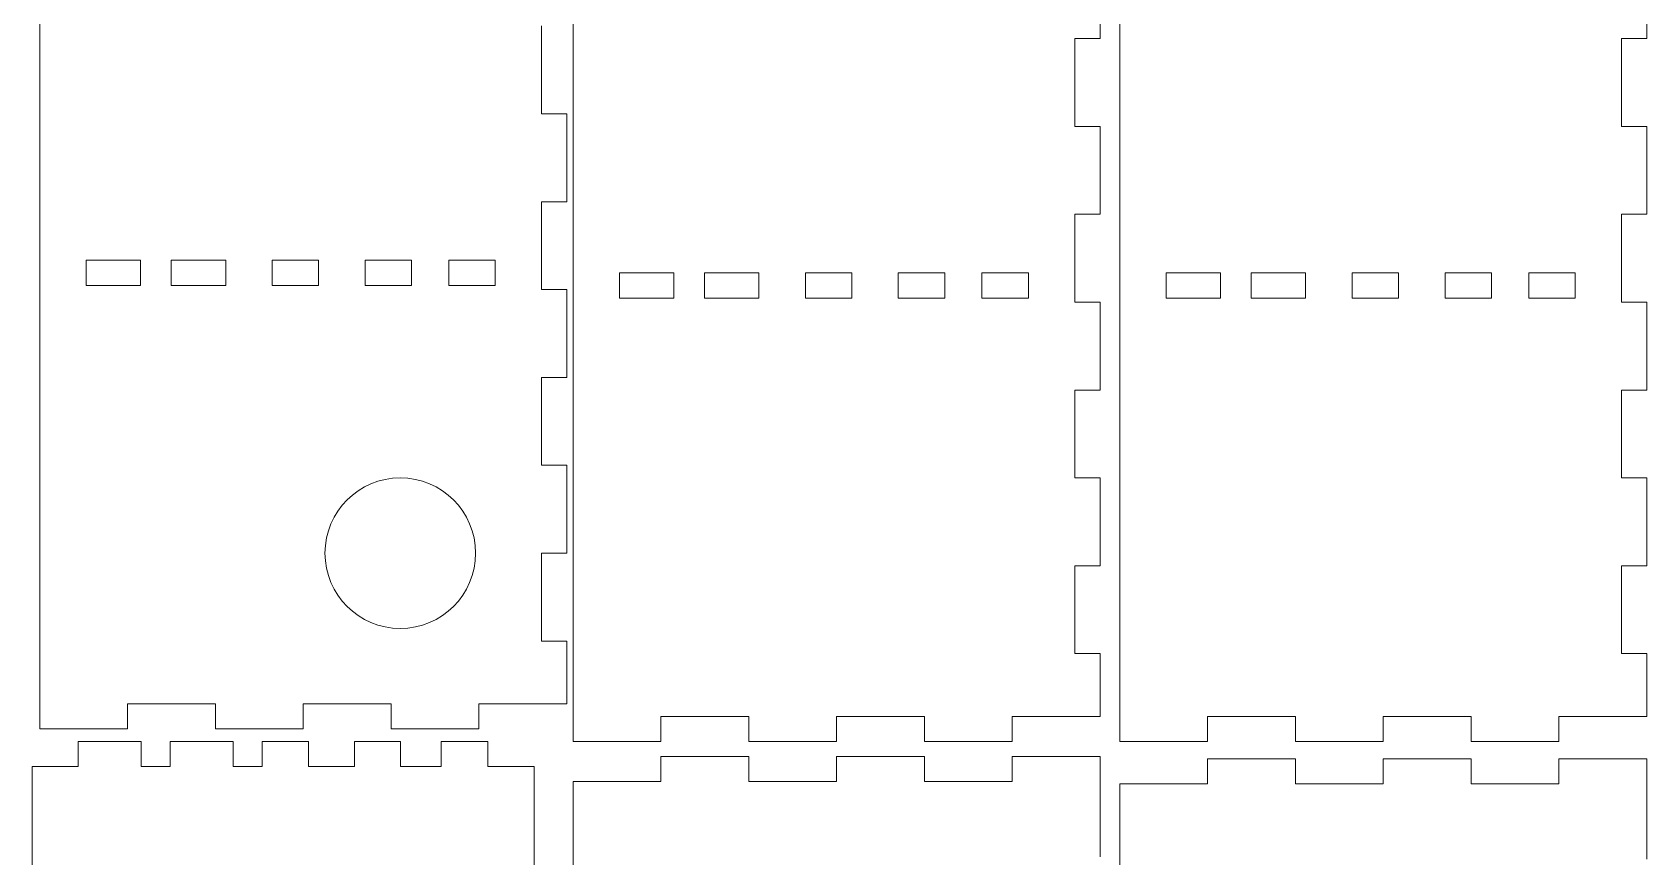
# Model space of a CAD drawing. Header units: inches. Extents: x 5 to 605, y -424 to -26.
# Drawn here: x 269 to 462, y -222.6 to -124.1 of the extents above; entities that cross this region are included whole.
import ezdxf

# ---------------------------------------------------------------- set-up
doc = ezdxf.new("R2010")
doc.units = ezdxf.units.IN
doc.header["$MEASUREMENT"] = 0
doc.layers.add('Layer 1', color=7, linetype='Continuous')

# ---------------------------------------------------------------- blocks, each defined once
blk = doc.blocks.new('block 493')
at = {"layer": 'Layer 1', "lineweight": 0}
blk.add_lwpolyline([(459.03, -145.82), (462.03, -145.82)], dxfattribs=at)
blk = doc.blocks.new('block 494')
at = {"layer": 'Layer 1', "lineweight": 0}
blk.add_lwpolyline([(459.03, -156.32), (462.03, -156.32)], dxfattribs=at)
blk = doc.blocks.new('block 495')
at = {"layer": 'Layer 1', "lineweight": 0}
blk.add_lwpolyline([(459.03, -166.82), (462.03, -166.82)], dxfattribs=at)
blk = doc.blocks.new('block 496')
at = {"layer": 'Layer 1', "lineweight": 0}
blk.add_lwpolyline([(459.03, -177.32), (462.03, -177.32)], dxfattribs=at)
blk = doc.blocks.new('block 497')
at = {"layer": 'Layer 1', "lineweight": 0}
blk.add_lwpolyline([(459.03, -187.82), (462.03, -187.82)], dxfattribs=at)
blk = doc.blocks.new('block 498')
at = {"layer": 'Layer 1', "lineweight": 0}
blk.add_lwpolyline([(459.03, -198.32), (462.03, -198.32)], dxfattribs=at)
blk = doc.blocks.new('block 503')
at = {"layer": 'Layer 1', "lineweight": 0}
blk.add_lwpolyline([(459.03, -124.82), (462.03, -124.82)], dxfattribs=at)
blk = doc.blocks.new('block 504')
at = {"layer": 'Layer 1', "lineweight": 0}
blk.add_lwpolyline([(459.03, -135.32), (462.03, -135.32)], dxfattribs=at)
blk = doc.blocks.new('block 515')
at = {"layer": 'Layer 1', "lineweight": 0}
blk.add_lwpolyline([(441.03, -208.82), (451.53, -208.82)], dxfattribs=at)
blk = doc.blocks.new('block 516')
at = {"layer": 'Layer 1', "lineweight": 0}
blk.add_lwpolyline([(409.53, -205.82), (420.03, -205.82)], dxfattribs=at)
blk = doc.blocks.new('block 517')
at = {"layer": 'Layer 1', "lineweight": 0}
blk.add_lwpolyline([(420.03, -208.82), (430.53, -208.82)], dxfattribs=at)
blk = doc.blocks.new('block 518')
at = {"layer": 'Layer 1', "lineweight": 0}
blk.add_lwpolyline([(430.53, -205.82), (441.03, -205.82)], dxfattribs=at)
blk = doc.blocks.new('block 519')
at = {"layer": 'Layer 1', "lineweight": 0}
blk.add_lwpolyline([(399.03, -208.82), (409.53, -208.82)], dxfattribs=at)
blk = doc.blocks.new('block 520')
at = {"layer": 'Layer 1', "lineweight": 0}
blk.add_lwpolyline([(451.53, -205.82), (462.03, -205.82)], dxfattribs=at)
blk = doc.blocks.new('block 521')
at = {"layer": 'Layer 1', "lineweight": 0}
blk.add_lwpolyline([(393.67, -145.82), (396.67, -145.82)], dxfattribs=at)
blk = doc.blocks.new('block 522')
at = {"layer": 'Layer 1', "lineweight": 0}
blk.add_lwpolyline([(393.67, -156.32), (396.67, -156.32)], dxfattribs=at)
blk = doc.blocks.new('block 523')
at = {"layer": 'Layer 1', "lineweight": 0}
blk.add_lwpolyline([(393.67, -166.82), (396.67, -166.82)], dxfattribs=at)
blk = doc.blocks.new('block 524')
at = {"layer": 'Layer 1', "lineweight": 0}
blk.add_lwpolyline([(393.67, -177.32), (396.67, -177.32)], dxfattribs=at)
blk = doc.blocks.new('block 525')
at = {"layer": 'Layer 1', "lineweight": 0}
blk.add_lwpolyline([(393.67, -187.82), (396.67, -187.82)], dxfattribs=at)
blk = doc.blocks.new('block 526')
at = {"layer": 'Layer 1', "lineweight": 0}
blk.add_lwpolyline([(393.67, -198.32), (396.67, -198.32)], dxfattribs=at)
blk = doc.blocks.new('block 531')
at = {"layer": 'Layer 1', "lineweight": 0}
blk.add_lwpolyline([(393.67, -124.82), (396.67, -124.82)], dxfattribs=at)
blk = doc.blocks.new('block 532')
at = {"layer": 'Layer 1', "lineweight": 0}
blk.add_lwpolyline([(393.67, -135.32), (396.67, -135.32)], dxfattribs=at)
blk = doc.blocks.new('block 543')
at = {"layer": 'Layer 1', "lineweight": 0}
blk.add_lwpolyline([(375.67, -208.82), (386.17, -208.82)], dxfattribs=at)
blk = doc.blocks.new('block 544')
at = {"layer": 'Layer 1', "lineweight": 0}
blk.add_lwpolyline([(344.17, -205.82), (354.67, -205.82)], dxfattribs=at)
blk = doc.blocks.new('block 545')
at = {"layer": 'Layer 1', "lineweight": 0}
blk.add_lwpolyline([(354.67, -208.82), (365.17, -208.82)], dxfattribs=at)
blk = doc.blocks.new('block 546')
at = {"layer": 'Layer 1', "lineweight": 0}
blk.add_lwpolyline([(365.17, -205.82), (375.67, -205.82)], dxfattribs=at)
blk = doc.blocks.new('block 547')
at = {"layer": 'Layer 1', "lineweight": 0}
blk.add_lwpolyline([(333.67, -208.82), (344.17, -208.82)], dxfattribs=at)
blk = doc.blocks.new('block 548')
at = {"layer": 'Layer 1', "lineweight": 0}
blk.add_lwpolyline([(386.17, -205.82), (396.67, -205.82)], dxfattribs=at)
blk = doc.blocks.new('block 549')
at = {"layer": 'Layer 1', "lineweight": 0}
blk.add_lwpolyline([(329.92, -144.31), (332.92, -144.31)], dxfattribs=at)
blk = doc.blocks.new('block 550')
at = {"layer": 'Layer 1', "lineweight": 0}
blk.add_lwpolyline([(329.92, -154.81), (332.92, -154.81)], dxfattribs=at)
blk = doc.blocks.new('block 551')
at = {"layer": 'Layer 1', "lineweight": 0}
blk.add_lwpolyline([(329.92, -165.31), (332.92, -165.31)], dxfattribs=at)
blk = doc.blocks.new('block 552')
at = {"layer": 'Layer 1', "lineweight": 0}
blk.add_lwpolyline([(329.92, -175.81), (332.92, -175.81)], dxfattribs=at)
blk = doc.blocks.new('block 553')
at = {"layer": 'Layer 1', "lineweight": 0}
blk.add_lwpolyline([(329.92, -186.31), (332.92, -186.31)], dxfattribs=at)
blk = doc.blocks.new('block 554')
at = {"layer": 'Layer 1', "lineweight": 0}
blk.add_lwpolyline([(329.92, -196.81), (332.92, -196.81)], dxfattribs=at)
blk = doc.blocks.new('block 560')
at = {"layer": 'Layer 1', "lineweight": 0}
blk.add_lwpolyline([(329.92, -133.81), (332.92, -133.81)], dxfattribs=at)
blk = doc.blocks.new('block 571')
at = {"layer": 'Layer 1', "lineweight": 0}
blk.add_lwpolyline([(311.92, -207.31), (322.42, -207.31)], dxfattribs=at)
blk = doc.blocks.new('block 572')
at = {"layer": 'Layer 1', "lineweight": 0}
blk.add_lwpolyline([(280.42, -204.31), (290.92, -204.31)], dxfattribs=at)
blk = doc.blocks.new('block 573')
at = {"layer": 'Layer 1', "lineweight": 0}
blk.add_lwpolyline([(290.92, -207.31), (301.42, -207.31)], dxfattribs=at)
blk = doc.blocks.new('block 574')
at = {"layer": 'Layer 1', "lineweight": 0}
blk.add_lwpolyline([(301.42, -204.31), (311.92, -204.31)], dxfattribs=at)
blk = doc.blocks.new('block 575')
at = {"layer": 'Layer 1', "lineweight": 0}
blk.add_lwpolyline([(269.92, -207.31), (280.42, -207.31)], dxfattribs=at)
blk = doc.blocks.new('block 576')
at = {"layer": 'Layer 1', "lineweight": 0}
blk.add_lwpolyline([(322.42, -204.31), (332.92, -204.31)], dxfattribs=at)
blk = doc.blocks.new('block 577')
at = {"layer": 'Layer 1', "lineweight": 0}
blk.add_open_spline([(304.02, -186.31), (304.02, -181.34), (308.04, -177.31), (313.02, -177.31), (317.99, -177.31), (322.02, -181.34), (322.02, -186.31), (322.02, -191.28), (317.99, -195.31), (313.02, -195.31), (308.04, -195.31), (304.02, -191.28), (304.02, -186.31), (304.02, -186.31), (304.02, -186.31), (304.02, -186.31)], degree=3, knots=[0, 0, 0, 0, 1, 1, 1, 2, 2, 2, 3, 3, 3, 4, 4, 4, 5, 5, 5, 5], dxfattribs=at)
blk = doc.blocks.new('block 578')
at = {"layer": 'Layer 1', "lineweight": 0}
blk.add_lwpolyline([(451.53, -210.88), (462.03, -210.88)], dxfattribs=at)
blk = doc.blocks.new('block 579')
at = {"layer": 'Layer 1', "lineweight": 0}
blk.add_lwpolyline([(386.17, -210.61), (396.67, -210.61)], dxfattribs=at)
blk = doc.blocks.new('block 912')
at = {"layer": 'Layer 1', "lineweight": 0}
blk.add_lwpolyline([(399.03, -27.82), (399.03, -208.82)], dxfattribs=at)
blk = doc.blocks.new('block 913')
at = {"layer": 'Layer 1', "lineweight": 0}
blk.add_lwpolyline([(462.03, -124.82), (462.03, -114.32)], dxfattribs=at)
blk = doc.blocks.new('block 942')
at = {"layer": 'Layer 1', "lineweight": 0}
blk.add_lwpolyline([(462.03, -205.82), (462.03, -198.32)], dxfattribs=at)
blk = doc.blocks.new('block 943')
at = {"layer": 'Layer 1', "lineweight": 0}
blk.add_lwpolyline([(459.03, -198.32), (459.03, -187.82)], dxfattribs=at)
blk = doc.blocks.new('block 944')
at = {"layer": 'Layer 1', "lineweight": 0}
blk.add_lwpolyline([(462.03, -187.82), (462.03, -177.32)], dxfattribs=at)
blk = doc.blocks.new('block 945')
at = {"layer": 'Layer 1', "lineweight": 0}
blk.add_lwpolyline([(459.03, -177.32), (459.03, -166.82)], dxfattribs=at)
blk = doc.blocks.new('block 946')
at = {"layer": 'Layer 1', "lineweight": 0}
blk.add_lwpolyline([(462.03, -166.82), (462.03, -156.32)], dxfattribs=at)
blk = doc.blocks.new('block 947')
at = {"layer": 'Layer 1', "lineweight": 0}
blk.add_lwpolyline([(459.03, -156.32), (459.03, -145.82)], dxfattribs=at)
blk = doc.blocks.new('block 948')
at = {"layer": 'Layer 1', "lineweight": 0}
blk.add_lwpolyline([(462.03, -145.82), (462.03, -135.32)], dxfattribs=at)
blk = doc.blocks.new('block 949')
at = {"layer": 'Layer 1', "lineweight": 0}
blk.add_lwpolyline([(459.03, -135.32), (459.03, -124.82)], dxfattribs=at)
blk = doc.blocks.new('block 950')
at = {"layer": 'Layer 1', "lineweight": 0}
blk.add_lwpolyline([(333.67, -27.82), (333.67, -208.82)], dxfattribs=at)
blk = doc.blocks.new('block 951')
at = {"layer": 'Layer 1', "lineweight": 0}
blk.add_lwpolyline([(396.67, -124.82), (396.67, -114.32)], dxfattribs=at)
blk = doc.blocks.new('block 980')
at = {"layer": 'Layer 1', "lineweight": 0}
blk.add_lwpolyline([(396.67, -205.82), (396.67, -198.32)], dxfattribs=at)
blk = doc.blocks.new('block 981')
at = {"layer": 'Layer 1', "lineweight": 0}
blk.add_lwpolyline([(393.67, -198.32), (393.67, -187.82)], dxfattribs=at)
blk = doc.blocks.new('block 982')
at = {"layer": 'Layer 1', "lineweight": 0}
blk.add_lwpolyline([(396.67, -187.82), (396.67, -177.32)], dxfattribs=at)
blk = doc.blocks.new('block 983')
at = {"layer": 'Layer 1', "lineweight": 0}
blk.add_lwpolyline([(393.67, -177.32), (393.67, -166.82)], dxfattribs=at)
blk = doc.blocks.new('block 984')
at = {"layer": 'Layer 1', "lineweight": 0}
blk.add_lwpolyline([(396.67, -166.82), (396.67, -156.32)], dxfattribs=at)
blk = doc.blocks.new('block 985')
at = {"layer": 'Layer 1', "lineweight": 0}
blk.add_lwpolyline([(393.67, -156.32), (393.67, -145.82)], dxfattribs=at)
blk = doc.blocks.new('block 986')
at = {"layer": 'Layer 1', "lineweight": 0}
blk.add_lwpolyline([(396.67, -145.82), (396.67, -135.32)], dxfattribs=at)
blk = doc.blocks.new('block 987')
at = {"layer": 'Layer 1', "lineweight": 0}
blk.add_lwpolyline([(393.67, -135.32), (393.67, -124.82)], dxfattribs=at)
blk = doc.blocks.new('block 988')
at = {"layer": 'Layer 1', "lineweight": 0}
blk.add_lwpolyline([(269.92, -26.31), (269.92, -207.31)], dxfattribs=at)
blk = doc.blocks.new('block 1018')
at = {"layer": 'Layer 1', "lineweight": 0}
blk.add_lwpolyline([(332.92, -204.31), (332.92, -196.81)], dxfattribs=at)
blk = doc.blocks.new('block 1019')
at = {"layer": 'Layer 1', "lineweight": 0}
blk.add_lwpolyline([(329.92, -196.81), (329.92, -186.31)], dxfattribs=at)
blk = doc.blocks.new('block 1020')
at = {"layer": 'Layer 1', "lineweight": 0}
blk.add_lwpolyline([(332.92, -186.31), (332.92, -175.81)], dxfattribs=at)
blk = doc.blocks.new('block 1021')
at = {"layer": 'Layer 1', "lineweight": 0}
blk.add_lwpolyline([(329.92, -175.81), (329.92, -165.31)], dxfattribs=at)
blk = doc.blocks.new('block 1022')
at = {"layer": 'Layer 1', "lineweight": 0}
blk.add_lwpolyline([(332.92, -165.31), (332.92, -154.81)], dxfattribs=at)
blk = doc.blocks.new('block 1023')
at = {"layer": 'Layer 1', "lineweight": 0}
blk.add_lwpolyline([(329.92, -154.81), (329.92, -144.31)], dxfattribs=at)
blk = doc.blocks.new('block 1024')
at = {"layer": 'Layer 1', "lineweight": 0}
blk.add_lwpolyline([(332.92, -144.31), (332.92, -133.81)], dxfattribs=at)
blk = doc.blocks.new('block 1025')
at = {"layer": 'Layer 1', "lineweight": 0}
blk.add_lwpolyline([(329.92, -133.81), (329.92, -123.31)], dxfattribs=at)
blk = doc.blocks.new('block 1092')
at = {"layer": 'Layer 1', "lineweight": 0}
blk.add_lwpolyline([(443.47, -155.82), (437.92, -155.82)], dxfattribs=at)
blk = doc.blocks.new('block 1093')
at = {"layer": 'Layer 1', "lineweight": 0}
blk.add_lwpolyline([(411.08, -152.82), (411.08, -155.82)], dxfattribs=at)
blk = doc.blocks.new('block 1094')
at = {"layer": 'Layer 1', "lineweight": 0}
blk.add_lwpolyline([(414.75, -152.82), (414.75, -155.82)], dxfattribs=at)
blk = doc.blocks.new('block 1095')
at = {"layer": 'Layer 1', "lineweight": 0}
blk.add_lwpolyline([(411.08, -155.82), (404.58, -155.82)], dxfattribs=at)
blk = doc.blocks.new('block 1096')
at = {"layer": 'Layer 1', "lineweight": 0}
blk.add_lwpolyline([(421.25, -155.82), (414.75, -155.82)], dxfattribs=at)
blk = doc.blocks.new('block 1097')
at = {"layer": 'Layer 1', "lineweight": 0}
blk.add_lwpolyline([(432.36, -155.82), (426.8, -155.82)], dxfattribs=at)
blk = doc.blocks.new('block 1098')
at = {"layer": 'Layer 1', "lineweight": 0}
blk.add_lwpolyline([(453.47, -155.82), (447.92, -155.82)], dxfattribs=at)
blk = doc.blocks.new('block 1106')
at = {"layer": 'Layer 1', "lineweight": 0}
blk.add_lwpolyline([(451.53, -208.82), (451.53, -205.82)], dxfattribs=at)
blk = doc.blocks.new('block 1107')
at = {"layer": 'Layer 1', "lineweight": 0}
blk.add_lwpolyline([(441.03, -208.82), (441.03, -205.82)], dxfattribs=at)
blk = doc.blocks.new('block 1108')
at = {"layer": 'Layer 1', "lineweight": 0}
blk.add_lwpolyline([(430.53, -208.82), (430.53, -205.82)], dxfattribs=at)
blk = doc.blocks.new('block 1109')
at = {"layer": 'Layer 1', "lineweight": 0}
blk.add_lwpolyline([(420.03, -208.82), (420.03, -205.82)], dxfattribs=at)
blk = doc.blocks.new('block 1110')
at = {"layer": 'Layer 1', "lineweight": 0}
blk.add_lwpolyline([(409.53, -208.82), (409.53, -205.82)], dxfattribs=at)
blk = doc.blocks.new('block 1111')
at = {"layer": 'Layer 1', "lineweight": 0}
blk.add_lwpolyline([(378.11, -155.82), (372.56, -155.82)], dxfattribs=at)
blk = doc.blocks.new('block 1112')
at = {"layer": 'Layer 1', "lineweight": 0}
blk.add_lwpolyline([(345.72, -152.82), (345.72, -155.82)], dxfattribs=at)
blk = doc.blocks.new('block 1113')
at = {"layer": 'Layer 1', "lineweight": 0}
blk.add_lwpolyline([(349.39, -152.82), (349.39, -155.82)], dxfattribs=at)
blk = doc.blocks.new('block 1114')
at = {"layer": 'Layer 1', "lineweight": 0}
blk.add_lwpolyline([(345.72, -155.82), (339.22, -155.82)], dxfattribs=at)
blk = doc.blocks.new('block 1115')
at = {"layer": 'Layer 1', "lineweight": 0}
blk.add_lwpolyline([(355.89, -155.82), (349.39, -155.82)], dxfattribs=at)
blk = doc.blocks.new('block 1116')
at = {"layer": 'Layer 1', "lineweight": 0}
blk.add_lwpolyline([(367, -155.82), (361.45, -155.82)], dxfattribs=at)
blk = doc.blocks.new('block 1117')
at = {"layer": 'Layer 1', "lineweight": 0}
blk.add_lwpolyline([(388.11, -155.82), (382.56, -155.82)], dxfattribs=at)
blk = doc.blocks.new('block 1125')
at = {"layer": 'Layer 1', "lineweight": 0}
blk.add_lwpolyline([(386.17, -208.82), (386.17, -205.82)], dxfattribs=at)
blk = doc.blocks.new('block 1126')
at = {"layer": 'Layer 1', "lineweight": 0}
blk.add_lwpolyline([(375.67, -208.82), (375.67, -205.82)], dxfattribs=at)
blk = doc.blocks.new('block 1127')
at = {"layer": 'Layer 1', "lineweight": 0}
blk.add_lwpolyline([(365.17, -208.82), (365.17, -205.82)], dxfattribs=at)
blk = doc.blocks.new('block 1128')
at = {"layer": 'Layer 1', "lineweight": 0}
blk.add_lwpolyline([(354.67, -208.82), (354.67, -205.82)], dxfattribs=at)
blk = doc.blocks.new('block 1129')
at = {"layer": 'Layer 1', "lineweight": 0}
blk.add_lwpolyline([(344.17, -208.82), (344.17, -205.82)], dxfattribs=at)
blk = doc.blocks.new('block 1130')
at = {"layer": 'Layer 1', "lineweight": 0}
blk.add_lwpolyline([(314.37, -154.31), (308.81, -154.31)], dxfattribs=at)
blk = doc.blocks.new('block 1131')
at = {"layer": 'Layer 1', "lineweight": 0}
blk.add_lwpolyline([(281.98, -151.31), (281.98, -154.31)], dxfattribs=at)
blk = doc.blocks.new('block 1132')
at = {"layer": 'Layer 1', "lineweight": 0}
blk.add_lwpolyline([(285.65, -151.31), (285.65, -154.31)], dxfattribs=at)
blk = doc.blocks.new('block 1133')
at = {"layer": 'Layer 1', "lineweight": 0}
blk.add_lwpolyline([(281.98, -154.31), (275.48, -154.31)], dxfattribs=at)
blk = doc.blocks.new('block 1134')
at = {"layer": 'Layer 1', "lineweight": 0}
blk.add_lwpolyline([(292.15, -154.31), (285.65, -154.31)], dxfattribs=at)
blk = doc.blocks.new('block 1135')
at = {"layer": 'Layer 1', "lineweight": 0}
blk.add_lwpolyline([(303.26, -154.31), (297.7, -154.31)], dxfattribs=at)
blk = doc.blocks.new('block 1136')
at = {"layer": 'Layer 1', "lineweight": 0}
blk.add_lwpolyline([(324.37, -154.31), (318.81, -154.31)], dxfattribs=at)
blk = doc.blocks.new('block 1144')
at = {"layer": 'Layer 1', "lineweight": 0}
blk.add_lwpolyline([(322.42, -207.31), (322.42, -204.31)], dxfattribs=at)
blk = doc.blocks.new('block 1145')
at = {"layer": 'Layer 1', "lineweight": 0}
blk.add_lwpolyline([(311.92, -207.31), (311.92, -204.31)], dxfattribs=at)
blk = doc.blocks.new('block 1146')
at = {"layer": 'Layer 1', "lineweight": 0}
blk.add_lwpolyline([(301.42, -207.31), (301.42, -204.31)], dxfattribs=at)
blk = doc.blocks.new('block 1147')
at = {"layer": 'Layer 1', "lineweight": 0}
blk.add_lwpolyline([(290.92, -207.31), (290.92, -204.31)], dxfattribs=at)
blk = doc.blocks.new('block 1148')
at = {"layer": 'Layer 1', "lineweight": 0}
blk.add_lwpolyline([(280.42, -207.31), (280.42, -204.31)], dxfattribs=at)
blk = doc.blocks.new('block 1149')
at = {"layer": 'Layer 1', "lineweight": 0}
blk.add_lwpolyline([(399.03, -213.88), (399.03, -348.88)], dxfattribs=at)
blk = doc.blocks.new('block 1165')
at = {"layer": 'Layer 1', "lineweight": 0}
blk.add_lwpolyline([(462.03, -210.88), (462.03, -222.88)], dxfattribs=at)
blk = doc.blocks.new('block 1180')
at = {"layer": 'Layer 1', "lineweight": 0}
blk.add_lwpolyline([(451.53, -213.88), (441.03, -213.88)], dxfattribs=at)
blk = doc.blocks.new('block 1181')
at = {"layer": 'Layer 1', "lineweight": 0}
blk.add_lwpolyline([(409.53, -213.88), (399.03, -213.88)], dxfattribs=at)
blk = doc.blocks.new('block 1182')
at = {"layer": 'Layer 1', "lineweight": 0}
blk.add_lwpolyline([(420.03, -210.88), (409.53, -210.88)], dxfattribs=at)
blk = doc.blocks.new('block 1183')
at = {"layer": 'Layer 1', "lineweight": 0}
blk.add_lwpolyline([(430.53, -213.88), (420.03, -213.88)], dxfattribs=at)
blk = doc.blocks.new('block 1184')
at = {"layer": 'Layer 1', "lineweight": 0}
blk.add_lwpolyline([(441.03, -210.88), (430.53, -210.88)], dxfattribs=at)
blk = doc.blocks.new('block 1185')
at = {"layer": 'Layer 1', "lineweight": 0}
blk.add_lwpolyline([(451.53, -210.88), (451.53, -213.88)], dxfattribs=at)
blk = doc.blocks.new('block 1186')
at = {"layer": 'Layer 1', "lineweight": 0}
blk.add_lwpolyline([(441.03, -210.88), (441.03, -213.88)], dxfattribs=at)
blk = doc.blocks.new('block 1187')
at = {"layer": 'Layer 1', "lineweight": 0}
blk.add_lwpolyline([(430.53, -210.88), (430.53, -213.88)], dxfattribs=at)
blk = doc.blocks.new('block 1188')
at = {"layer": 'Layer 1', "lineweight": 0}
blk.add_lwpolyline([(420.03, -210.88), (420.03, -213.88)], dxfattribs=at)
blk = doc.blocks.new('block 1189')
at = {"layer": 'Layer 1', "lineweight": 0}
blk.add_lwpolyline([(409.53, -210.88), (409.53, -213.88)], dxfattribs=at)
blk = doc.blocks.new('block 1201')
at = {"layer": 'Layer 1', "lineweight": 0}
blk.add_lwpolyline([(333.67, -213.61), (333.67, -348.61)], dxfattribs=at)
blk = doc.blocks.new('block 1217')
at = {"layer": 'Layer 1', "lineweight": 0}
blk.add_lwpolyline([(396.67, -210.61), (396.67, -222.61)], dxfattribs=at)
blk = doc.blocks.new('block 1232')
at = {"layer": 'Layer 1', "lineweight": 0}
blk.add_lwpolyline([(386.17, -213.61), (375.67, -213.61)], dxfattribs=at)
blk = doc.blocks.new('block 1233')
at = {"layer": 'Layer 1', "lineweight": 0}
blk.add_lwpolyline([(344.17, -213.61), (333.67, -213.61)], dxfattribs=at)
blk = doc.blocks.new('block 1234')
at = {"layer": 'Layer 1', "lineweight": 0}
blk.add_lwpolyline([(354.67, -210.61), (344.17, -210.61)], dxfattribs=at)
blk = doc.blocks.new('block 1235')
at = {"layer": 'Layer 1', "lineweight": 0}
blk.add_lwpolyline([(365.17, -213.61), (354.67, -213.61)], dxfattribs=at)
blk = doc.blocks.new('block 1236')
at = {"layer": 'Layer 1', "lineweight": 0}
blk.add_lwpolyline([(375.67, -210.61), (365.17, -210.61)], dxfattribs=at)
blk = doc.blocks.new('block 1237')
at = {"layer": 'Layer 1', "lineweight": 0}
blk.add_lwpolyline([(386.17, -210.61), (386.17, -213.61)], dxfattribs=at)
blk = doc.blocks.new('block 1238')
at = {"layer": 'Layer 1', "lineweight": 0}
blk.add_lwpolyline([(375.67, -210.61), (375.67, -213.61)], dxfattribs=at)
blk = doc.blocks.new('block 1239')
at = {"layer": 'Layer 1', "lineweight": 0}
blk.add_lwpolyline([(365.17, -210.61), (365.17, -213.61)], dxfattribs=at)
blk = doc.blocks.new('block 1240')
at = {"layer": 'Layer 1', "lineweight": 0}
blk.add_lwpolyline([(354.67, -210.61), (354.67, -213.61)], dxfattribs=at)
blk = doc.blocks.new('block 1241')
at = {"layer": 'Layer 1', "lineweight": 0}
blk.add_lwpolyline([(344.17, -210.61), (344.17, -213.61)], dxfattribs=at)
blk = doc.blocks.new('block 1359')
at = {"layer": 'Layer 1', "lineweight": 0}
blk.add_lwpolyline([(293.03, -208.82), (293.03, -211.82)], dxfattribs=at)
blk = doc.blocks.new('block 1360')
at = {"layer": 'Layer 1', "lineweight": 0}
blk.add_lwpolyline([(282.03, -208.82), (282.03, -211.82)], dxfattribs=at)
blk = doc.blocks.new('block 1388')
at = {"layer": 'Layer 1', "lineweight": 0}
blk.add_lwpolyline([(443.47, -152.82), (437.92, -152.82)], dxfattribs=at)
blk = doc.blocks.new('block 1389')
at = {"layer": 'Layer 1', "lineweight": 0}
blk.add_lwpolyline([(443.47, -152.82), (443.47, -155.82)], dxfattribs=at)
blk = doc.blocks.new('block 1390')
at = {"layer": 'Layer 1', "lineweight": 0}
blk.add_lwpolyline([(437.92, -152.82), (437.92, -155.82)], dxfattribs=at)
blk = doc.blocks.new('block 1391')
at = {"layer": 'Layer 1', "lineweight": 0}
blk.add_lwpolyline([(432.36, -152.82), (432.36, -155.82)], dxfattribs=at)
blk = doc.blocks.new('block 1392')
at = {"layer": 'Layer 1', "lineweight": 0}
blk.add_lwpolyline([(426.8, -152.82), (426.8, -155.82)], dxfattribs=at)
blk = doc.blocks.new('block 1393')
at = {"layer": 'Layer 1', "lineweight": 0}
blk.add_lwpolyline([(421.25, -152.82), (421.25, -155.82)], dxfattribs=at)
blk = doc.blocks.new('block 1394')
at = {"layer": 'Layer 1', "lineweight": 0}
blk.add_lwpolyline([(404.58, -152.82), (404.58, -155.82)], dxfattribs=at)
blk = doc.blocks.new('block 1395')
at = {"layer": 'Layer 1', "lineweight": 0}
blk.add_lwpolyline([(411.08, -152.82), (404.58, -152.82)], dxfattribs=at)
blk = doc.blocks.new('block 1396')
at = {"layer": 'Layer 1', "lineweight": 0}
blk.add_lwpolyline([(421.25, -152.82), (414.75, -152.82)], dxfattribs=at)
blk = doc.blocks.new('block 1397')
at = {"layer": 'Layer 1', "lineweight": 0}
blk.add_lwpolyline([(432.36, -152.82), (426.8, -152.82)], dxfattribs=at)
blk = doc.blocks.new('block 1398')
at = {"layer": 'Layer 1', "lineweight": 0}
blk.add_lwpolyline([(453.47, -152.82), (447.92, -152.82)], dxfattribs=at)
blk = doc.blocks.new('block 1399')
at = {"layer": 'Layer 1', "lineweight": 0}
blk.add_lwpolyline([(453.47, -152.82), (453.47, -155.82)], dxfattribs=at)
blk = doc.blocks.new('block 1400')
at = {"layer": 'Layer 1', "lineweight": 0}
blk.add_lwpolyline([(447.92, -152.82), (447.92, -155.82)], dxfattribs=at)
blk = doc.blocks.new('block 1401')
at = {"layer": 'Layer 1', "lineweight": 0}
blk.add_lwpolyline([(378.11, -152.82), (372.56, -152.82)], dxfattribs=at)
blk = doc.blocks.new('block 1402')
at = {"layer": 'Layer 1', "lineweight": 0}
blk.add_lwpolyline([(378.11, -152.82), (378.11, -155.82)], dxfattribs=at)
blk = doc.blocks.new('block 1403')
at = {"layer": 'Layer 1', "lineweight": 0}
blk.add_lwpolyline([(372.56, -152.82), (372.56, -155.82)], dxfattribs=at)
blk = doc.blocks.new('block 1404')
at = {"layer": 'Layer 1', "lineweight": 0}
blk.add_lwpolyline([(367, -152.82), (367, -155.82)], dxfattribs=at)
blk = doc.blocks.new('block 1405')
at = {"layer": 'Layer 1', "lineweight": 0}
blk.add_lwpolyline([(361.45, -152.82), (361.45, -155.82)], dxfattribs=at)
blk = doc.blocks.new('block 1406')
at = {"layer": 'Layer 1', "lineweight": 0}
blk.add_lwpolyline([(355.89, -152.82), (355.89, -155.82)], dxfattribs=at)
blk = doc.blocks.new('block 1407')
at = {"layer": 'Layer 1', "lineweight": 0}
blk.add_lwpolyline([(339.22, -152.82), (339.22, -155.82)], dxfattribs=at)
blk = doc.blocks.new('block 1408')
at = {"layer": 'Layer 1', "lineweight": 0}
blk.add_lwpolyline([(345.72, -152.82), (339.22, -152.82)], dxfattribs=at)
blk = doc.blocks.new('block 1409')
at = {"layer": 'Layer 1', "lineweight": 0}
blk.add_lwpolyline([(355.89, -152.82), (349.39, -152.82)], dxfattribs=at)
blk = doc.blocks.new('block 1410')
at = {"layer": 'Layer 1', "lineweight": 0}
blk.add_lwpolyline([(367, -152.82), (361.45, -152.82)], dxfattribs=at)
blk = doc.blocks.new('block 1411')
at = {"layer": 'Layer 1', "lineweight": 0}
blk.add_lwpolyline([(388.11, -152.82), (382.56, -152.82)], dxfattribs=at)
blk = doc.blocks.new('block 1412')
at = {"layer": 'Layer 1', "lineweight": 0}
blk.add_lwpolyline([(388.11, -152.82), (388.11, -155.82)], dxfattribs=at)
blk = doc.blocks.new('block 1413')
at = {"layer": 'Layer 1', "lineweight": 0}
blk.add_lwpolyline([(382.56, -152.82), (382.56, -155.82)], dxfattribs=at)
blk = doc.blocks.new('block 1414')
at = {"layer": 'Layer 1', "lineweight": 0}
blk.add_lwpolyline([(314.37, -151.31), (308.81, -151.31)], dxfattribs=at)
blk = doc.blocks.new('block 1415')
at = {"layer": 'Layer 1', "lineweight": 0}
blk.add_lwpolyline([(314.37, -151.31), (314.37, -154.31)], dxfattribs=at)
blk = doc.blocks.new('block 1416')
at = {"layer": 'Layer 1', "lineweight": 0}
blk.add_lwpolyline([(308.81, -151.31), (308.81, -154.31)], dxfattribs=at)
blk = doc.blocks.new('block 1417')
at = {"layer": 'Layer 1', "lineweight": 0}
blk.add_lwpolyline([(303.26, -151.31), (303.26, -154.31)], dxfattribs=at)
blk = doc.blocks.new('block 1418')
at = {"layer": 'Layer 1', "lineweight": 0}
blk.add_lwpolyline([(297.7, -151.31), (297.7, -154.31)], dxfattribs=at)
blk = doc.blocks.new('block 1419')
at = {"layer": 'Layer 1', "lineweight": 0}
blk.add_lwpolyline([(292.15, -151.31), (292.15, -154.31)], dxfattribs=at)
blk = doc.blocks.new('block 1420')
at = {"layer": 'Layer 1', "lineweight": 0}
blk.add_lwpolyline([(275.48, -151.31), (275.48, -154.31)], dxfattribs=at)
blk = doc.blocks.new('block 1421')
at = {"layer": 'Layer 1', "lineweight": 0}
blk.add_lwpolyline([(281.98, -151.31), (275.48, -151.31)], dxfattribs=at)
blk = doc.blocks.new('block 1422')
at = {"layer": 'Layer 1', "lineweight": 0}
blk.add_lwpolyline([(292.15, -151.31), (285.65, -151.31)], dxfattribs=at)
blk = doc.blocks.new('block 1423')
at = {"layer": 'Layer 1', "lineweight": 0}
blk.add_lwpolyline([(303.26, -151.31), (297.7, -151.31)], dxfattribs=at)
blk = doc.blocks.new('block 1424')
at = {"layer": 'Layer 1', "lineweight": 0}
blk.add_lwpolyline([(324.37, -151.31), (318.81, -151.31)], dxfattribs=at)
blk = doc.blocks.new('block 1425')
at = {"layer": 'Layer 1', "lineweight": 0}
blk.add_lwpolyline([(324.37, -151.31), (324.37, -154.31)], dxfattribs=at)
blk = doc.blocks.new('block 1426')
at = {"layer": 'Layer 1', "lineweight": 0}
blk.add_lwpolyline([(318.81, -151.31), (318.81, -154.31)], dxfattribs=at)
blk = doc.blocks.new('block 1629')
at = {"layer": 'Layer 1', "lineweight": 0}
blk.add_lwpolyline([(269.03, -282.36), (269.03, -211.82)], dxfattribs=at)
blk = doc.blocks.new('block 1630')
at = {"layer": 'Layer 1', "lineweight": 0}
blk.add_lwpolyline([(323.47, -211.82), (329.03, -211.82)], dxfattribs=at)
blk = doc.blocks.new('block 1631')
at = {"layer": 'Layer 1', "lineweight": 0}
blk.add_lwpolyline([(329.03, -211.82), (329.03, -240.57)], dxfattribs=at)
blk = doc.blocks.new('block 1655')
at = {"layer": 'Layer 1', "lineweight": 0}
blk.add_lwpolyline([(307.53, -208.82), (313.03, -208.82)], dxfattribs=at)
blk = doc.blocks.new('block 1656')
at = {"layer": 'Layer 1', "lineweight": 0}
blk.add_lwpolyline([(274.53, -208.82), (274.53, -211.82)], dxfattribs=at)
blk = doc.blocks.new('block 1657')
at = {"layer": 'Layer 1', "lineweight": 0}
blk.add_lwpolyline([(285.53, -208.82), (285.53, -211.82)], dxfattribs=at)
blk = doc.blocks.new('block 1658')
at = {"layer": 'Layer 1', "lineweight": 0}
blk.add_lwpolyline([(296.53, -208.82), (296.53, -211.82)], dxfattribs=at)
blk = doc.blocks.new('block 1659')
at = {"layer": 'Layer 1', "lineweight": 0}
blk.add_lwpolyline([(302.03, -208.82), (302.03, -211.82)], dxfattribs=at)
blk = doc.blocks.new('block 1660')
at = {"layer": 'Layer 1', "lineweight": 0}
blk.add_lwpolyline([(307.53, -208.82), (307.53, -211.82)], dxfattribs=at)
blk = doc.blocks.new('block 1661')
at = {"layer": 'Layer 1', "lineweight": 0}
blk.add_lwpolyline([(313.03, -208.82), (313.03, -211.82)], dxfattribs=at)
blk = doc.blocks.new('block 1662')
at = {"layer": 'Layer 1', "lineweight": 0}
blk.add_lwpolyline([(274.53, -208.82), (282.03, -208.82)], dxfattribs=at)
blk = doc.blocks.new('block 1663')
at = {"layer": 'Layer 1', "lineweight": 0}
blk.add_lwpolyline([(285.53, -208.82), (293.03, -208.82)], dxfattribs=at)
blk = doc.blocks.new('block 1664')
at = {"layer": 'Layer 1', "lineweight": 0}
blk.add_lwpolyline([(296.53, -208.82), (302.03, -208.82)], dxfattribs=at)
blk = doc.blocks.new('block 1665')
at = {"layer": 'Layer 1', "lineweight": 0}
blk.add_lwpolyline([(323.47, -208.82), (317.92, -208.82)], dxfattribs=at)
blk = doc.blocks.new('block 1666')
at = {"layer": 'Layer 1', "lineweight": 0}
blk.add_lwpolyline([(323.47, -208.82), (323.47, -211.82)], dxfattribs=at)
blk = doc.blocks.new('block 1667')
at = {"layer": 'Layer 1', "lineweight": 0}
blk.add_lwpolyline([(317.92, -208.82), (317.92, -211.82)], dxfattribs=at)
blk = doc.blocks.new('block 1668')
at = {"layer": 'Layer 1', "lineweight": 0}
blk.add_lwpolyline([(269.03, -211.82), (274.53, -211.82)], dxfattribs=at)
blk = doc.blocks.new('block 1669')
at = {"layer": 'Layer 1', "lineweight": 0}
blk.add_lwpolyline([(282.03, -211.82), (285.53, -211.82)], dxfattribs=at)
blk = doc.blocks.new('block 1670')
at = {"layer": 'Layer 1', "lineweight": 0}
blk.add_lwpolyline([(293.03, -211.82), (296.53, -211.82)], dxfattribs=at)
blk = doc.blocks.new('block 1671')
at = {"layer": 'Layer 1', "lineweight": 0}
blk.add_lwpolyline([(302.03, -211.82), (307.53, -211.82)], dxfattribs=at)
blk = doc.blocks.new('block 1672')
at = {"layer": 'Layer 1', "lineweight": 0}
blk.add_lwpolyline([(313.03, -211.82), (317.92, -211.82)], dxfattribs=at)

msp = doc.modelspace()

# ---------------------------------------------------------------- block references
at = {"layer": 'Layer 1'}
for name in ['block 988', 'block 950', 'block 912', 'block 951', 'block 913', 'block 1025', 'block 531', 'block 987', 'block 503', 'block 949', 'block 560', 'block 1024', 'block 532', 'block 986', 'block 504', 'block 948', 'block 549', 'block 1023', 'block 521', 'block 985', 'block 493', 'block 947', 'block 1420', 'block 1421', 'block 1131', 'block 1132', 'block 1422', 'block 1419', 'block 1418', 'block 1423', 'block 1417', 'block 1414', 'block 1416', 'block 1415', 'block 1424', 'block 1426', 'block 1425', 'block 1133', 'block 1134', 'block 1135', 'block 1130', 'block 1136', 'block 1407', 'block 1408', 'block 1112', 'block 1113', 'block 1409', 'block 1406', 'block 1405', 'block 1410', 'block 1404', 'block 1401', 'block 1403', 'block 1402', 'block 1411', 'block 1413', 'block 1412', 'block 1394', 'block 1395', 'block 1093', 'block 1094', 'block 1396', 'block 1393', 'block 1392', 'block 1397', 'block 1391', 'block 1388', 'block 1390', 'block 1389', 'block 1398', 'block 1400', 'block 1399', 'block 550', 'block 1022', 'block 1114', 'block 1115', 'block 1116', 'block 1111', 'block 1117', 'block 522', 'block 984', 'block 1095', 'block 1096', 'block 1097', 'block 1092', 'block 1098', 'block 494', 'block 946', 'block 551', 'block 1021', 'block 523', 'block 983', 'block 495', 'block 945', 'block 577', 'block 552', 'block 1020', 'block 524', 'block 982', 'block 496', 'block 944', 'block 553', 'block 1019', 'block 525', 'block 981', 'block 497', 'block 943', 'block 554', 'block 1018', 'block 526', 'block 980', 'block 498', 'block 942', 'block 572', 'block 1148', 'block 1147', 'block 574', 'block 1146', 'block 1145', 'block 576', 'block 1144', 'block 544', 'block 1129', 'block 1128', 'block 546', 'block 1127', 'block 1126', 'block 548', 'block 1125', 'block 516', 'block 1110', 'block 1109', 'block 518', 'block 1108', 'block 1107', 'block 520', 'block 1106', 'block 575', 'block 573', 'block 571', 'block 1656', 'block 1662', 'block 1360', 'block 1657', 'block 1663', 'block 1359', 'block 1658', 'block 1664', 'block 1659', 'block 1655', 'block 1660', 'block 1661', 'block 1665', 'block 1667', 'block 1666', 'block 547', 'block 545', 'block 543', 'block 519', 'block 517', 'block 515', 'block 1629', 'block 1668', 'block 1669', 'block 1670', 'block 1671', 'block 1672', 'block 1630', 'block 1631', 'block 1234', 'block 1241', 'block 1240', 'block 1236', 'block 1239', 'block 1238', 'block 579', 'block 1237', 'block 1217', 'block 1182', 'block 1189', 'block 1188', 'block 1184', 'block 1187', 'block 1186', 'block 578', 'block 1185', 'block 1165', 'block 1201', 'block 1233', 'block 1235', 'block 1232', 'block 1149', 'block 1181', 'block 1183', 'block 1180']:
    msp.add_blockref(name, (0, 0), dxfattribs=at)

doc.saveas('drawing.dxf')
